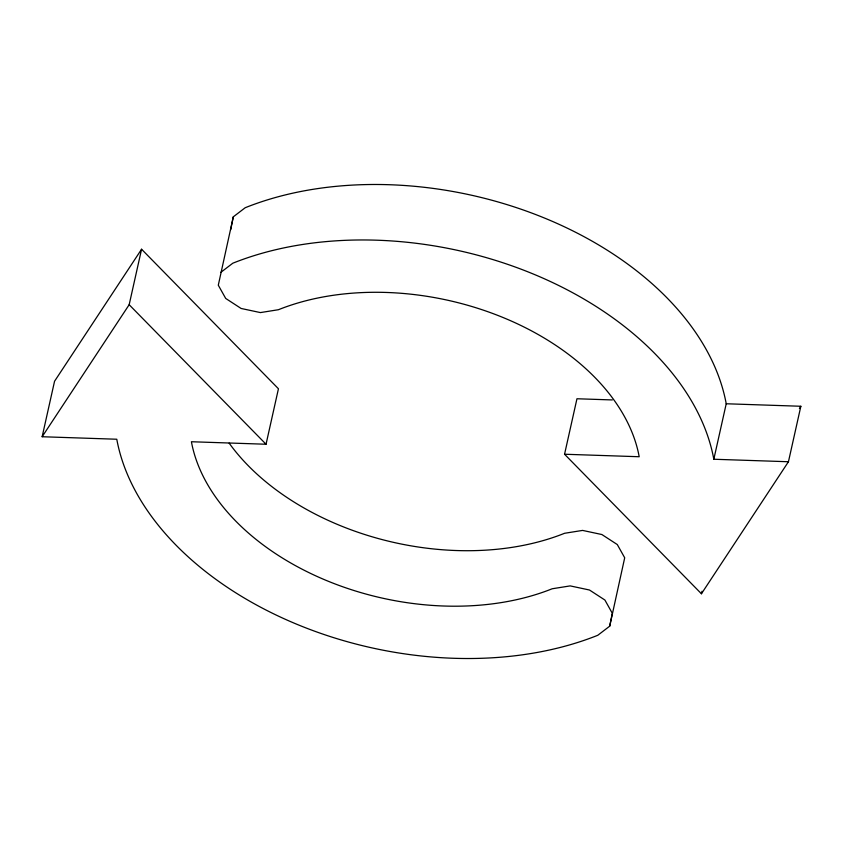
<?xml version="1.0" encoding="UTF-8"?>
<svg xmlns="http://www.w3.org/2000/svg" width="843" height="843" viewBox="0 0 843 843"><rect width="100%" height="100%" fill="white"/><g stroke="black" fill="none" stroke-linecap="round" stroke-linejoin="round"><path stroke-width="1.26" d="M564.557 454.24L701.429 593.767L788.447 461.743L800.85 406.263L726.223 403.765A305.04 203.321 12.6 0 0 245.208 207.726L233.3 216.83L218.295 285.208L225.703 298.443L241.109 308.464L260.413 312.584L278.422 309.718A228.78 152.488 12.6 0 1 639.194 456.737L564.557 454.24L576.96 398.76L612.313 399.94M230.697 229.728L233.3 216.83M609.7 626.17L612.303 613.272L604.905 600.037L589.489 590.016L570.184 585.896L552.176 588.772A228.78 152.488 12.6 0 1 191.414 441.743L266.04 444.24L278.443 388.76L141.571 249.233L54.553 381.257L42.15 436.737L116.777 439.235A305.04 203.321 12.6 0 0 597.792 635.274L609.7 626.17L624.705 557.792L617.297 544.557L601.891 534.536L582.587 530.416L564.578 533.282A228.78 152.488 12.6 0 1 229.138 443.133M42.15 436.737L129.169 304.713L141.571 249.233M220.898 272.31L232.805 263.206A305.04 203.321 12.6 0 1 713.821 459.245L726.223 403.765M701.429 593.767L701.998 591.249M799.417 408.444L800.85 406.263M713.821 459.245L788.447 461.743M129.169 304.713L266.04 444.24"/></g></svg>
